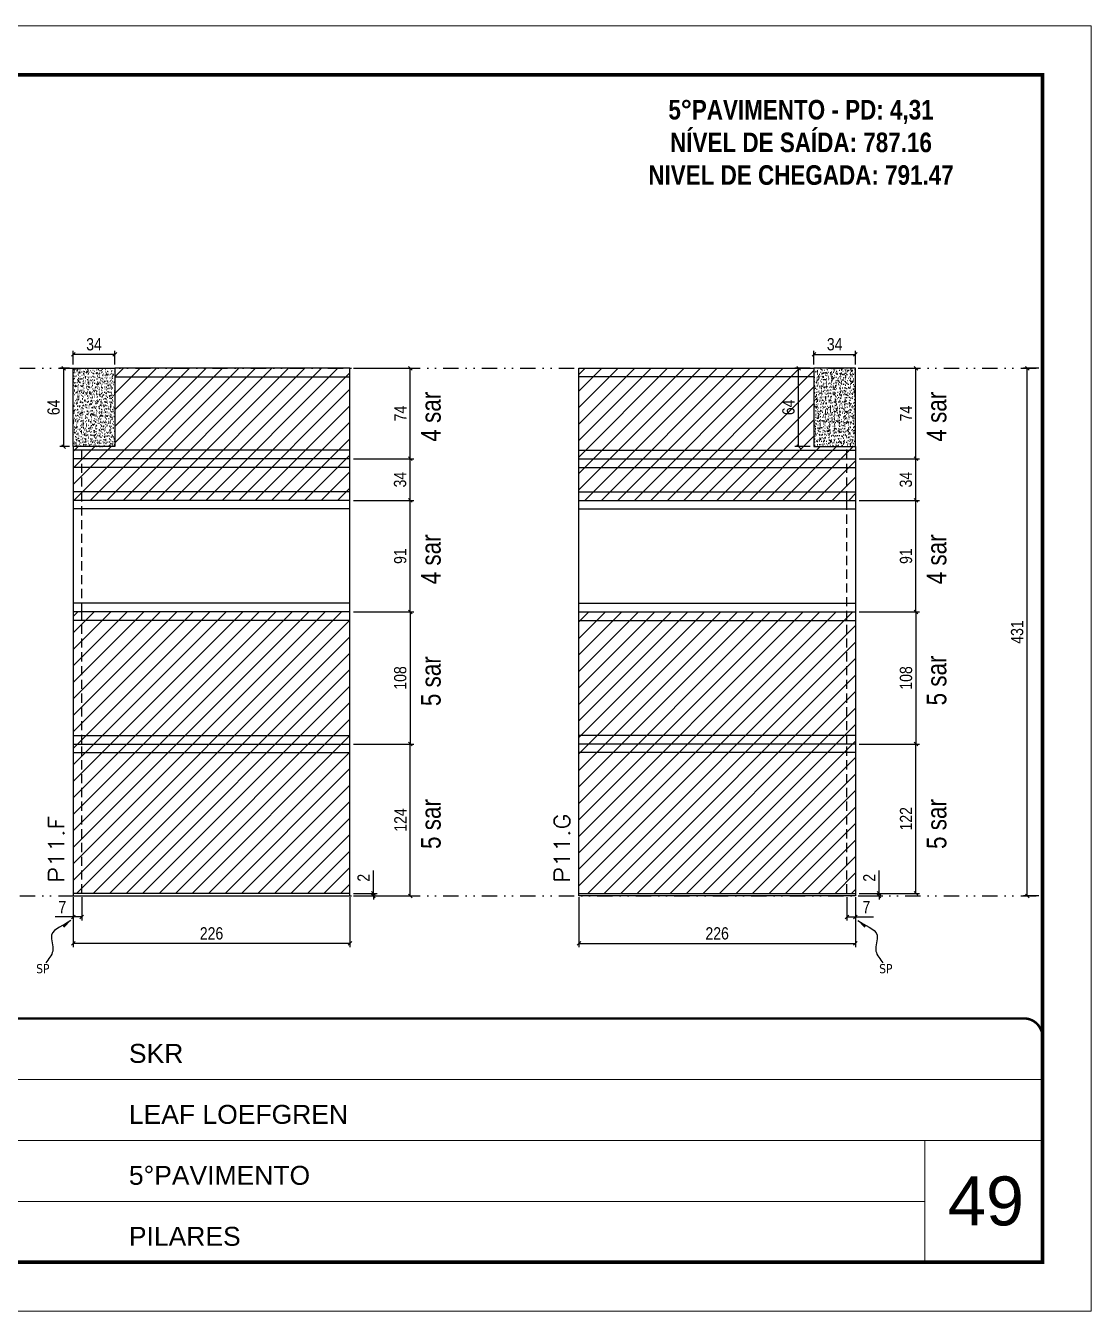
# Model space of a CAD drawing. Extents: x 14400 to 27878, y -21631 to 6985.
# Drawn here: x 15028 to 15898, y -7848 to -6798 of the extents above; entities that cross this region are included whole.
import ezdxf

# ---------------------------------------------------------------- set-up
doc = ezdxf.new("R2010")
doc.units = 0
for name, pattern in [('CONTINUO', [0]), ('DASHED', [0.75, 0.5, -0.25]), ('DIVIDE2', [0.625, 0.25, -0.125, 0, -0.125, 0, -0.125]), ('HIDDEN', [0.375, 0.25, -0.125])]:
    doc.linetypes.add(name, pattern=pattern)
for name, color, linetype, lineweight in [('CARIMBO', 255, 'Continuous', 9), ('Folhas', 255, 'Continuous', 9), ('Hachura', 251, 'Continuous', 9), ('SARRAFO DE PRESSAO', 251, 'DASHED', 9), ('Texto Seção', 7, 'Continuous', 15)]:
    doc.layers.add(name, color=color, linetype=linetype, lineweight=lineweight)
for name, color, linetype in [('COTA', 241, 'Continuous'), ('NOMENCLATURA', 7, 'Continuous'), ('Nível', 160, 'Continuous'), ('Painéis', 200, 'Continuous'), ('SARR_2.2x7', 40, 'Continuous'), ('Sarrafo de Pressão', 42, 'HIDDEN'), ('texto', 7, 'Continuous')]:
    doc.layers.add(name, color=color, linetype=linetype)
doc.styles.add('ARIAL', font='arial.ttf')
doc.styles.add('ARIAL_NARROW', font='ARIALN.TTF', dxfattribs={"height": 0.2})
doc.styles.add('COTA TECNICA', font='techl___.ttf', dxfattribs={"height": 10})
doc.styles.add('COTA TECNICA-50', font='techl___.ttf', dxfattribs={"height": 10})
doc.styles.add('REGUA-120', font='ROMANS.shx', dxfattribs={"height": 15})
doc.styles.add('ROMANC', font='techb___.ttf', dxfattribs={"height": 2.5})
doc.styles.get("Standard").update_dxf_attribs({"font": 'arial.ttf'})
doc.dimstyles.new('COTA PAINEL-50', dxfattribs={"dimtxt": 10, "dimasz": 3, "dimexe": 3, "dimexo": 3, "dimgap": 3, "dimtad": 1, "dimdec": 1, "dimzin": 12, "dimdsep": 46, "dimtxsty": 'COTA TECNICA-50', "dimblk1": 'OBLIQUE', "dimblk2": 'OBLIQUE', "dimsah": 1, "dimcen": 0.9, "dimclrd": 4, "dimclre": 4, "dimclrt": 240, "dimadec": 1, "dimazin": 3, "dimtfac": 1, "dimtdec": 1, "dimtmove": 0, "dimatfit": 3, "dimfxl": 1, "dimtolj": 1, "dimtzin": 12, "dimarcsym": 0})
doc.dimstyles.new('PAINEL', dxfattribs={"dimtxt": 10, "dimasz": 3, "dimexe": 3, "dimexo": 3, "dimgap": 3, "dimtad": 1, "dimdec": 1, "dimzin": 12, "dimdsep": 46, "dimtxsty": 'COTA TECNICA', "dimblk1": 'OBLIQUE', "dimblk2": 'OBLIQUE', "dimsah": 1, "dimcen": 0.9, "dimclrd": 4, "dimclre": 4, "dimclrt": 240, "dimadec": 1, "dimazin": 3, "dimtfac": 1, "dimtdec": 1, "dimtmove": 0, "dimatfit": 3, "dimfxl": 1, "dimtolj": 1, "dimtzin": 12, "dimarcsym": 0})
doc.dimstyles.get("Standard").update_dxf_attribs({"dimtxt": 0.18, "dimasz": 0.18, "dimexe": 0.18, "dimexo": 0.0625, "dimgap": 0.09, "dimtad": 0, "dimtih": 1, "dimtoh": 1, "dimdec": 4, "dimzin": 0, "dimdsep": 46, "dimtxsty": 'Standard', "dimcen": 0.09, "dimadec": 0, "dimazin": 0, "dimtfac": 1, "dimtdec": 4, "dimtofl": 0, "dimtmove": 0, "dimatfit": 3, "dimfxl": 1, "dimtolj": 1, "dimtzin": 0, "dimarcsym": 0})

# ---------------------------------------------------------------- blocks, each defined once
blk = doc.blocks.new('9999999999')
at = {"color": 30, "linetype": 'CONTINUO'}
for p, q in [((98564.6, 34379.6), (99584, 34379.6)), ((98564.6, 34329.8), (99488, 34329.8)), ((99584, 34329.8), (99488, 34329.8)), ((99488, 34329.8), (99488, 34230.2)), ((98564.6, 34280), (99488, 34280))]:
    blk.add_line(p, q, dxfattribs=at)
at = {"color": 30, "linetype": 'CONTINUO', "const_width": 2}
blk.add_lwpolyline([(99584, 34230.2), (99584, 34414.4, 0.414214), (99569, 34429.4), (98229, 34429.4, 0.414214), (98214, 34414.4), (98214, 34245.2, 0.414214), (98229, 34230.2), (99584, 34230.2)], format="xyb", dxfattribs=at)
at = {"layer": 'Folhas'}
blk.add_lwpolyline([(98139, 34190.2), (99624, 34190.2), (99624, 35240.2), (98139, 35240.2)], close=True, dxfattribs=at)
at = {"layer": 'Folhas', "color": 30, "const_width": 3}
blk.add_lwpolyline([(98214, 34230.2), (99584, 34230.2), (99584, 35200.2), (98214, 35200.2)], close=True, dxfattribs=at)
at = {"color": 7, "linetype": 'Continuous', "ltscale": 5, "style": 'ARIAL'}
for s, height, p in [('SKR', 15.48, (98837.7, 34393.1)), ('LEAF LOEFGREN', 15.483, (98837.7, 34343.3)), ('5°PAVIMENTO', 15.483, (98837.7, 34293.5)), ('PILARES', 15.48, (98837.7, 34243.7))]:
    blk.add_text(s, height=height, dxfattribs=at).set_placement(p)
blk = doc.blocks.new('_Oblique')
at = {"color": 0, "linetype": 'ByBlock', "lineweight": -2}
blk.add_line((-0.5, -0.5), (0.5, 0.5), dxfattribs=at)
blk = doc.blocks.new('*D1325')
at = {"layer": 'COTA', "color": 4, "lineweight": -2, "transparency": 16777216}
for p, q in [((15066.7, -7509.9), (15066.7, -7550.7)), ((15292.7, -7509.9), (15292.7, -7550.7)), ((15292.7, -7547.7), (15066.7, -7547.7))]:
    blk.add_line(p, q, dxfattribs=at)
at = {"layer": 'Defpoints', "color": 0, "transparency": 16777216}
for p in [(15066.7, -7506.9), (15292.7, -7506.9), (15066.7, -7547.7)]:
    blk.add_point(p, dxfattribs=at)
at = {"layer": 'COTA', "color": 4, "lineweight": -2, "transparency": 16777216, "xscale": 3, "yscale": 3, "zscale": 3, "rotation": 180}
blk.add_blockref('_Oblique', (15066.7, -7547.7), dxfattribs=at)
at = {"layer": 'COTA', "color": 4, "lineweight": -2, "transparency": 16777216, "xscale": 3, "yscale": 3, "zscale": 3}
blk.add_blockref('_Oblique', (15292.7, -7547.7), dxfattribs=at)
at = {"layer": 'COTA', "color": 240, "transparency": 16777216, "insert": (15179.7, -7539.6), "char_height": 10, "attachment_point": 5, "style": 'COTA TECNICA'}
blk.add_mtext('\\A1;226', dxfattribs=at)
blk = doc.blocks.new('*D1326')
at = {"layer": 'COTA', "color": 4, "lineweight": -2, "transparency": 16777216}
for p, q in [((15066.7, -7511.9), (15066.7, -7529.1)), ((15073.7, -7509.9), (15073.7, -7529.1)), ((15066.7, -7526.1), (15051.9, -7526.1)), ((15073.7, -7526.1), (15066.7, -7526.1))]:
    blk.add_line(p, q, dxfattribs=at)
at = {"layer": 'Defpoints', "color": 0, "transparency": 16777216}
for p in [(15073.7, -7506.9), (15066.7, -7508.9), (15066.7, -7526.1)]:
    blk.add_point(p, dxfattribs=at)
at = {"layer": 'COTA', "color": 4, "lineweight": -2, "transparency": 16777216, "xscale": 3, "yscale": 3, "zscale": 3, "rotation": 180}
blk.add_blockref('_Oblique', (15066.7, -7526.1), dxfattribs=at)
at = {"layer": 'COTA', "color": 4, "lineweight": -2, "transparency": 16777216, "xscale": 3, "yscale": 3, "zscale": 3}
blk.add_blockref('_Oblique', (15073.7, -7526.1), dxfattribs=at)
at = {"layer": 'COTA', "color": 240, "transparency": 16777216, "insert": (15057.8, -7518.1), "char_height": 10, "attachment_point": 5, "style": 'COTA TECNICA-50'}
blk.add_mtext('\\A1;7', dxfattribs=at)
blk = doc.blocks.new('*D1327')
at = {"layer": 'COTA', "color": 4, "lineweight": -2, "transparency": 16777216}
for p, q in [((15311.9, -7506.9), (15311.9, -7488.1)), ((15295.7, -7506.9), (15314.9, -7506.9)), ((15311.9, -7508.9), (15311.9, -7506.9)), ((15295.7, -7508.9), (15314.9, -7508.9)), ((15311.9, -7508.9), (15311.9, -7511.9))]:
    blk.add_line(p, q, dxfattribs=at)
at = {"layer": 'Defpoints', "color": 0, "transparency": 16777216}
for p in [(15292.7, -7506.9), (15292.7, -7508.9), (15311.9, -7508.9)]:
    blk.add_point(p, dxfattribs=at)
at = {"layer": 'COTA', "color": 4, "lineweight": -2, "transparency": 16777216, "xscale": 3, "yscale": 3, "zscale": 3}
for p, rotation in [((15311.9, -7506.9), 270), ((15311.9, -7508.9), 90)]:
    blk.add_blockref('_Oblique', p, dxfattribs=dict(at, rotation=rotation))
at = {"layer": 'COTA', "color": 240, "transparency": 16777216, "insert": (15303.9, -7494.1), "char_height": 10, "attachment_point": 5, "rotation": 90, "style": 'COTA TECNICA-50'}
blk.add_mtext('\\A1;2', dxfattribs=at)
blk = doc.blocks.new('*D1309')
at = {"layer": 'COTA', "color": 4, "linetype": 'ByBlock', "lineweight": -2, "transparency": 16777216}
for p, q in [((15295.7, -7384.9), (15345, -7384.9)), ((15342, -7508.9), (15342, -7384.9)), ((15295.7, -7508.9), (15345, -7508.9))]:
    blk.add_line(p, q, dxfattribs=at)
at = {"layer": 'Defpoints', "color": 0, "linetype": 'ByBlock', "transparency": 16777216}
for p in [(15292.7, -7384.9), (15342, -7384.9), (15292.7, -7508.9)]:
    blk.add_point(p, dxfattribs=at)
at = {"layer": 'COTA', "color": 4, "linetype": 'ByBlock', "lineweight": -2, "transparency": 16777216, "xscale": 3, "yscale": 3, "zscale": 3}
for p, rotation in [((15342, -7384.9), 90), ((15342, -7508.9), 270)]:
    blk.add_blockref('_Oblique', p, dxfattribs=dict(at, rotation=rotation))
at = {"layer": 'COTA', "color": 240, "linetype": 'ByBlock', "transparency": 16777216, "insert": (15334, -7446.9), "char_height": 10, "attachment_point": 5, "rotation": 90, "style": 'COTA TECNICA'}
blk.add_mtext('\\A1;124', dxfattribs=at)
blk = doc.blocks.new('*D1317')
at = {"layer": 'COTA', "color": 4, "lineweight": -2, "transparency": 16777216}
for p, q in [((15063.7, -7077.9), (15055.8, -7077.9)), ((15058.8, -7077.9), (15058.8, -7141.9)), ((15063.7, -7141.9), (15055.8, -7141.9))]:
    blk.add_line(p, q, dxfattribs=at)
at = {"layer": 'Defpoints', "color": 0, "transparency": 16777216}
for p in [(15066.7, -7077.9), (15058.8, -7141.9), (15066.7, -7141.9)]:
    blk.add_point(p, dxfattribs=at)
at = {"layer": 'COTA', "color": 4, "lineweight": -2, "transparency": 16777216, "xscale": 3, "yscale": 3, "zscale": 3}
for p, rotation in [((15058.8, -7077.9), 90), ((15058.8, -7141.9), 270)]:
    blk.add_blockref('_Oblique', p, dxfattribs=dict(at, rotation=rotation))
at = {"layer": 'COTA', "color": 240, "transparency": 16777216, "insert": (15050.7, -7109.9), "char_height": 10, "attachment_point": 5, "rotation": 90, "style": 'COTA TECNICA'}
blk.add_mtext('\\A1;64', dxfattribs=at)
blk = doc.blocks.new('*D1318')
at = {"layer": 'COTA', "color": 4, "lineweight": -2, "transparency": 16777216}
for p, q in [((15066.7, -7074.9), (15066.7, -7063.6)), ((15100.7, -7074.9), (15100.7, -7063.6)), ((15100.7, -7066.6), (15066.7, -7066.6))]:
    blk.add_line(p, q, dxfattribs=at)
at = {"layer": 'Defpoints', "color": 0, "transparency": 16777216}
for p in [(15066.7, -7066.6), (15066.7, -7077.9), (15100.7, -7077.9)]:
    blk.add_point(p, dxfattribs=at)
at = {"layer": 'COTA', "color": 4, "lineweight": -2, "transparency": 16777216, "xscale": 3, "yscale": 3, "zscale": 3, "rotation": 180}
blk.add_blockref('_Oblique', (15066.7, -7066.6), dxfattribs=at)
at = {"layer": 'COTA', "color": 4, "lineweight": -2, "transparency": 16777216, "xscale": 3, "yscale": 3, "zscale": 3}
blk.add_blockref('_Oblique', (15100.7, -7066.6), dxfattribs=at)
at = {"layer": 'COTA', "color": 240, "transparency": 16777216, "insert": (15083.7, -7058.4), "char_height": 10, "attachment_point": 5, "style": 'COTA TECNICA'}
blk.add_mtext('\\A1;34', dxfattribs=at)
blk = doc.blocks.new('*D1319')
at = {"layer": 'COTA', "color": 4, "lineweight": -2, "transparency": 16777216}
for p, q in [((15479.8, -7509.9), (15479.8, -7550.7)), ((15705.8, -7509.9), (15705.8, -7550.7)), ((15479.8, -7547.7), (15705.8, -7547.7))]:
    blk.add_line(p, q, dxfattribs=at)
at = {"layer": 'Defpoints', "color": 0, "transparency": 16777216}
for p in [(15479.8, -7506.9), (15705.8, -7506.9), (15705.8, -7547.7)]:
    blk.add_point(p, dxfattribs=at)
at = {"layer": 'COTA', "color": 4, "lineweight": -2, "transparency": 16777216, "xscale": 3, "yscale": 3, "zscale": 3, "rotation": 180}
blk.add_blockref('_Oblique', (15479.8, -7547.7), dxfattribs=at)
at = {"layer": 'COTA', "color": 4, "lineweight": -2, "transparency": 16777216, "xscale": 3, "yscale": 3, "zscale": 3}
blk.add_blockref('_Oblique', (15705.8, -7547.7), dxfattribs=at)
at = {"layer": 'COTA', "color": 240, "transparency": 16777216, "insert": (15592.8, -7539.6), "char_height": 10, "attachment_point": 5, "style": 'COTA TECNICA'}
blk.add_mtext('\\A1;226', dxfattribs=at)
blk = doc.blocks.new('*D1320')
at = {"layer": 'COTA', "color": 4, "lineweight": -2, "transparency": 16777216}
for p, q in [((15698.8, -7509.9), (15698.8, -7529.1)), ((15705.8, -7511.9), (15705.8, -7529.1)), ((15698.8, -7526.1), (15705.8, -7526.1)), ((15705.8, -7526.1), (15720.5, -7526.1))]:
    blk.add_line(p, q, dxfattribs=at)
at = {"layer": 'Defpoints', "color": 0, "transparency": 16777216}
for p in [(15698.8, -7506.9), (15705.8, -7508.9), (15705.8, -7526.1)]:
    blk.add_point(p, dxfattribs=at)
at = {"layer": 'COTA', "color": 4, "lineweight": -2, "transparency": 16777216, "xscale": 3, "yscale": 3, "zscale": 3, "rotation": 180}
blk.add_blockref('_Oblique', (15698.8, -7526.1), dxfattribs=at)
at = {"layer": 'COTA', "color": 4, "lineweight": -2, "transparency": 16777216, "xscale": 3, "yscale": 3, "zscale": 3}
blk.add_blockref('_Oblique', (15705.8, -7526.1), dxfattribs=at)
at = {"layer": 'COTA', "color": 240, "transparency": 16777216, "insert": (15714.7, -7518.1), "char_height": 10, "attachment_point": 5, "style": 'COTA TECNICA-50'}
blk.add_mtext('\\A1;7', dxfattribs=at)
blk = doc.blocks.new('*D1321')
at = {"layer": 'COTA', "color": 4, "lineweight": -2, "transparency": 16777216}
for p, q in [((15725.1, -7506.9), (15725.1, -7488.1)), ((15708.8, -7506.9), (15728.1, -7506.9)), ((15725.1, -7508.9), (15725.1, -7506.9)), ((15708.8, -7508.9), (15728.1, -7508.9)), ((15725.1, -7508.9), (15725.1, -7511.9))]:
    blk.add_line(p, q, dxfattribs=at)
at = {"layer": 'Defpoints', "color": 0, "transparency": 16777216}
for p in [(15705.8, -7506.9), (15705.8, -7508.9), (15725.1, -7508.9)]:
    blk.add_point(p, dxfattribs=at)
at = {"layer": 'COTA', "color": 4, "lineweight": -2, "transparency": 16777216, "xscale": 3, "yscale": 3, "zscale": 3}
for p, rotation in [((15725.1, -7506.9), 270), ((15725.1, -7508.9), 90)]:
    blk.add_blockref('_Oblique', p, dxfattribs=dict(at, rotation=rotation))
at = {"layer": 'COTA', "color": 240, "transparency": 16777216, "insert": (15717.1, -7494.1), "char_height": 10, "attachment_point": 5, "rotation": 90, "style": 'COTA TECNICA-50'}
blk.add_mtext('\\A1;2', dxfattribs=at)
blk = doc.blocks.new('*D1322')
at = {"layer": 'COTA', "color": 4, "lineweight": -2, "transparency": 16777216}
for p, q in [((15671.8, -7074.9), (15671.8, -7063.6)), ((15705.8, -7074.9), (15705.8, -7063.6)), ((15671.8, -7066.6), (15705.8, -7066.6))]:
    blk.add_line(p, q, dxfattribs=at)
at = {"layer": 'Defpoints', "color": 0, "transparency": 16777216}
for p in [(15705.8, -7066.6), (15671.8, -7077.9), (15705.8, -7077.9)]:
    blk.add_point(p, dxfattribs=at)
at = {"layer": 'COTA', "color": 4, "lineweight": -2, "transparency": 16777216, "xscale": 3, "yscale": 3, "zscale": 3, "rotation": 180}
blk.add_blockref('_Oblique', (15671.8, -7066.6), dxfattribs=at)
at = {"layer": 'COTA', "color": 4, "lineweight": -2, "transparency": 16777216, "xscale": 3, "yscale": 3, "zscale": 3}
blk.add_blockref('_Oblique', (15705.8, -7066.6), dxfattribs=at)
at = {"layer": 'COTA', "color": 240, "transparency": 16777216, "insert": (15688.8, -7058.4), "char_height": 10, "attachment_point": 5, "style": 'COTA TECNICA'}
blk.add_mtext('\\A1;34', dxfattribs=at)
blk = doc.blocks.new('*D1323')
at = {"layer": 'COTA', "color": 4, "lineweight": -2, "transparency": 16777216}
for p, q in [((15708.8, -7384.9), (15758.2, -7384.9)), ((15755.2, -7506.9), (15755.2, -7384.9)), ((15708.8, -7506.9), (15758.2, -7506.9))]:
    blk.add_line(p, q, dxfattribs=at)
at = {"layer": 'Defpoints', "color": 0, "transparency": 16777216}
for p in [(15705.8, -7384.9), (15755.2, -7384.9), (15705.8, -7506.9)]:
    blk.add_point(p, dxfattribs=at)
at = {"layer": 'COTA', "color": 4, "lineweight": -2, "transparency": 16777216, "xscale": 3, "yscale": 3, "zscale": 3}
for p, rotation in [((15755.2, -7384.9), 90), ((15755.2, -7506.9), 270)]:
    blk.add_blockref('_Oblique', p, dxfattribs=dict(at, rotation=rotation))
at = {"layer": 'COTA', "color": 240, "transparency": 16777216, "insert": (15747.1, -7445.9), "char_height": 10, "attachment_point": 5, "rotation": 90, "style": 'COTA TECNICA'}
blk.add_mtext('\\A1;122', dxfattribs=at)
blk = doc.blocks.new('*D1324')
at = {"layer": 'COTA', "color": 4, "lineweight": -2, "transparency": 16777216}
for p, q in [((15668.8, -7077.9), (15656.3, -7077.9)), ((15659.3, -7141.9), (15659.3, -7077.9)), ((15668.8, -7141.9), (15656.3, -7141.9))]:
    blk.add_line(p, q, dxfattribs=at)
at = {"layer": 'Defpoints', "color": 0, "transparency": 16777216}
for p in [(15659.3, -7077.9), (15671.8, -7077.9), (15671.8, -7141.9)]:
    blk.add_point(p, dxfattribs=at)
at = {"layer": 'COTA', "color": 4, "lineweight": -2, "transparency": 16777216, "xscale": 3, "yscale": 3, "zscale": 3}
for p, rotation in [((15659.3, -7077.9), 90), ((15659.3, -7141.9), 270)]:
    blk.add_blockref('_Oblique', p, dxfattribs=dict(at, rotation=rotation))
at = {"layer": 'COTA', "color": 240, "transparency": 16777216, "insert": (15651.1, -7109.9), "char_height": 10, "attachment_point": 5, "rotation": 90, "style": 'COTA TECNICA'}
blk.add_mtext('\\A1;64', dxfattribs=at)
blk = doc.blocks.new('*D1329')
at = {"layer": 'COTA', "color": 4, "lineweight": -2, "transparency": 16777216}
for p, q in [((15708.8, -7185.9), (15758.2, -7185.9)), ((15755.2, -7276.9), (15755.2, -7185.9)), ((15708.8, -7276.9), (15758.2, -7276.9))]:
    blk.add_line(p, q, dxfattribs=at)
at = {"layer": 'Defpoints', "color": 0, "transparency": 16777216}
for p in [(15705.8, -7185.9), (15755.2, -7185.9), (15705.8, -7276.9)]:
    blk.add_point(p, dxfattribs=at)
at = {"layer": 'COTA', "color": 4, "lineweight": -2, "transparency": 16777216, "xscale": 3, "yscale": 3, "zscale": 3}
for p, rotation in [((15755.2, -7185.9), 90), ((15755.2, -7276.9), 270)]:
    blk.add_blockref('_Oblique', p, dxfattribs=dict(at, rotation=rotation))
at = {"layer": 'COTA', "color": 240, "transparency": 16777216, "insert": (15747.1, -7231.4), "char_height": 10, "attachment_point": 5, "rotation": 90, "style": 'COTA TECNICA'}
blk.add_mtext('\\A1;91', dxfattribs=at)
blk = doc.blocks.new('*D1330')
at = {"layer": 'COTA', "color": 4, "lineweight": -2, "transparency": 16777216}
for p, q in [((15295.7, -7077.9), (15345, -7077.9)), ((15342, -7151.9), (15342, -7077.9)), ((15295.7, -7151.9), (15345, -7151.9))]:
    blk.add_line(p, q, dxfattribs=at)
at = {"layer": 'Defpoints', "color": 0, "transparency": 16777216}
for p in [(15292.7, -7077.9), (15342, -7077.9), (15292.7, -7151.9)]:
    blk.add_point(p, dxfattribs=at)
at = {"layer": 'COTA', "color": 4, "lineweight": -2, "transparency": 16777216, "xscale": 3, "yscale": 3, "zscale": 3}
for p, rotation in [((15342, -7077.9), 90), ((15342, -7151.9), 270)]:
    blk.add_blockref('_Oblique', p, dxfattribs=dict(at, rotation=rotation))
at = {"layer": 'COTA', "color": 240, "transparency": 16777216, "insert": (15334, -7114.9), "char_height": 10, "attachment_point": 5, "rotation": 90, "style": 'COTA TECNICA'}
blk.add_mtext('\\A1;74', dxfattribs=at)
blk = doc.blocks.new('*D1333')
at = {"layer": 'COTA', "color": 4, "lineweight": -2, "transparency": 16777216}
for p, q in [((15295.7, -7276.9), (15345, -7276.9)), ((15342, -7276.9), (15342, -7384.9)), ((15295.7, -7384.9), (15345, -7384.9))]:
    blk.add_line(p, q, dxfattribs=at)
at = {"layer": 'Defpoints', "color": 0, "transparency": 16777216}
for p in [(15292.7, -7276.9), (15292.7, -7384.9), (15342, -7384.9)]:
    blk.add_point(p, dxfattribs=at)
at = {"layer": 'COTA', "color": 4, "lineweight": -2, "transparency": 16777216, "xscale": 3, "yscale": 3, "zscale": 3}
for p, rotation in [((15342, -7276.9), 90), ((15342, -7384.9), 270)]:
    blk.add_blockref('_Oblique', p, dxfattribs=dict(at, rotation=rotation))
at = {"layer": 'COTA', "color": 240, "transparency": 16777216, "insert": (15333.9, -7330.9), "char_height": 10, "attachment_point": 5, "rotation": 90, "style": 'COTA TECNICA'}
blk.add_mtext('\\A1;108', dxfattribs=at)
blk = doc.blocks.new('*D1334')
at = {"layer": 'COTA', "color": 4, "lineweight": -2, "transparency": 16777216}
for p, q in [((15708.8, -7276.9), (15758.2, -7276.9)), ((15755.2, -7276.9), (15755.2, -7384.9)), ((15708.8, -7384.9), (15758.2, -7384.9))]:
    blk.add_line(p, q, dxfattribs=at)
at = {"layer": 'Defpoints', "color": 0, "transparency": 16777216}
for p in [(15705.8, -7276.9), (15705.8, -7384.9), (15755.2, -7384.9)]:
    blk.add_point(p, dxfattribs=at)
at = {"layer": 'COTA', "color": 4, "lineweight": -2, "transparency": 16777216, "xscale": 3, "yscale": 3, "zscale": 3}
for p, rotation in [((15755.2, -7276.9), 90), ((15755.2, -7384.9), 270)]:
    blk.add_blockref('_Oblique', p, dxfattribs=dict(at, rotation=rotation))
at = {"layer": 'COTA', "color": 240, "transparency": 16777216, "insert": (15747.1, -7330.9), "char_height": 10, "attachment_point": 5, "rotation": 90, "style": 'COTA TECNICA'}
blk.add_mtext('\\A1;108', dxfattribs=at)
blk = doc.blocks.new('*D1839')
at = {"layer": 'COTA', "color": 4, "lineweight": -2, "transparency": 16777216}
for p, q in [((15295.7, -7185.9), (15345, -7185.9)), ((15342, -7276.9), (15342, -7185.9)), ((15295.7, -7276.9), (15345, -7276.9))]:
    blk.add_line(p, q, dxfattribs=at)
at = {"layer": 'Defpoints', "color": 0, "transparency": 16777216}
for p in [(15292.7, -7185.9), (15342, -7185.9), (15292.7, -7276.9)]:
    blk.add_point(p, dxfattribs=at)
at = {"layer": 'COTA', "color": 4, "lineweight": -2, "transparency": 16777216, "xscale": 3, "yscale": 3, "zscale": 3}
for p, rotation in [((15342, -7185.9), 90), ((15342, -7276.9), 270)]:
    blk.add_blockref('_Oblique', p, dxfattribs=dict(at, rotation=rotation))
at = {"layer": 'COTA', "color": 240, "transparency": 16777216, "insert": (15333.9, -7231.4), "char_height": 10, "attachment_point": 5, "rotation": 90, "style": 'COTA TECNICA'}
blk.add_mtext('\\A1;91', dxfattribs=at)
blk = doc.blocks.new('*D1840')
at = {"layer": 'COTA', "color": 4, "lineweight": -2, "transparency": 16777216}
for p, q in [((15708.8, -7077.9), (15758.2, -7077.9)), ((15755.2, -7151.9), (15755.2, -7077.9)), ((15708.8, -7151.9), (15758.2, -7151.9))]:
    blk.add_line(p, q, dxfattribs=at)
at = {"layer": 'Defpoints', "color": 0, "transparency": 16777216}
for p in [(15705.8, -7077.9), (15755.2, -7077.9), (15705.8, -7151.9)]:
    blk.add_point(p, dxfattribs=at)
at = {"layer": 'COTA', "color": 4, "lineweight": -2, "transparency": 16777216, "xscale": 3, "yscale": 3, "zscale": 3}
for p, rotation in [((15755.2, -7077.9), 90), ((15755.2, -7151.9), 270)]:
    blk.add_blockref('_Oblique', p, dxfattribs=dict(at, rotation=rotation))
at = {"layer": 'COTA', "color": 240, "transparency": 16777216, "insert": (15747.1, -7114.9), "char_height": 10, "attachment_point": 5, "rotation": 90, "style": 'COTA TECNICA'}
blk.add_mtext('\\A1;74', dxfattribs=at)
blk = doc.blocks.new('*D4142')
at = {"layer": 'COTA', "color": 4, "lineweight": -2, "transparency": 16777216}
for p, q in [((15855.5, -7077.9), (15843.1, -7077.9)), ((15846.1, -7508.9), (15846.1, -7077.9)), ((15855.5, -7508.9), (15843.1, -7508.9))]:
    blk.add_line(p, q, dxfattribs=at)
at = {"layer": 'Defpoints', "color": 0, "transparency": 16777216}
for p in [(15846.1, -7077.9), (15858.5, -7077.9), (15858.5, -7508.9)]:
    blk.add_point(p, dxfattribs=at)
at = {"layer": 'COTA', "color": 4, "lineweight": -2, "transparency": 16777216, "xscale": 3, "yscale": 3, "zscale": 3}
for p, rotation in [((15846.1, -7077.9), 90), ((15846.1, -7508.9), 270)]:
    blk.add_blockref('_Oblique', p, dxfattribs=dict(at, rotation=rotation))
at = {"layer": 'COTA', "color": 240, "transparency": 16777216, "insert": (15837.9, -7293.4), "char_height": 10, "attachment_point": 5, "rotation": 90, "style": 'COTA TECNICA'}
blk.add_mtext('\\A1;431', dxfattribs=at)
blk = doc.blocks.new('*D4162')
at = {"layer": 'COTA', "color": 4, "lineweight": -2, "transparency": 16777216}
for p, q in [((15295.7, -7151.9), (15345, -7151.9)), ((15342, -7185.9), (15342, -7151.9)), ((15295.7, -7185.9), (15345, -7185.9))]:
    blk.add_line(p, q, dxfattribs=at)
at = {"layer": 'Defpoints', "color": 0, "transparency": 16777216}
for p in [(15292.7, -7151.9), (15342, -7151.9), (15292.7, -7185.9)]:
    blk.add_point(p, dxfattribs=at)
at = {"layer": 'COTA', "color": 4, "lineweight": -2, "transparency": 16777216, "xscale": 3, "yscale": 3, "zscale": 3}
for p, rotation in [((15342, -7151.9), 90), ((15342, -7185.9), 270)]:
    blk.add_blockref('_Oblique', p, dxfattribs=dict(at, rotation=rotation))
at = {"layer": 'COTA', "color": 240, "transparency": 16777216, "insert": (15333.8, -7168.9), "char_height": 10, "attachment_point": 5, "rotation": 90, "style": 'COTA TECNICA'}
blk.add_mtext('\\A1;34', dxfattribs=at)
blk = doc.blocks.new('*D4163')
at = {"layer": 'COTA', "color": 4, "lineweight": -2, "transparency": 16777216}
for p, q in [((15708.8, -7151.9), (15758.2, -7151.9)), ((15755.2, -7185.9), (15755.2, -7151.9)), ((15708.8, -7185.9), (15758.2, -7185.9))]:
    blk.add_line(p, q, dxfattribs=at)
at = {"layer": 'Defpoints', "color": 0, "transparency": 16777216}
for p in [(15705.8, -7151.9), (15755.2, -7151.9), (15705.8, -7185.9)]:
    blk.add_point(p, dxfattribs=at)
at = {"layer": 'COTA', "color": 4, "lineweight": -2, "transparency": 16777216, "xscale": 3, "yscale": 3, "zscale": 3}
for p, rotation in [((15755.2, -7151.9), 90), ((15755.2, -7185.9), 270)]:
    blk.add_blockref('_Oblique', p, dxfattribs=dict(at, rotation=rotation))
at = {"layer": 'COTA', "color": 240, "transparency": 16777216, "insert": (15747, -7168.9), "char_height": 10, "attachment_point": 5, "rotation": 90, "style": 'COTA TECNICA'}
blk.add_mtext('\\A1;34', dxfattribs=at)

msp = doc.modelspace()

# ---------------------------------------------------------------- hatches: boundary and pattern name
at = {"layer": 'COTA'}
h = msp.add_hatch(dxfattribs=at)
h.set_pattern_fill('AR-CONC', color=256, scale=0.03)
h.set_pattern_definition([(50, (-4360.7104, -6796.4506), (5.4655401, -0.4781726), [0.5715, -6.2865]), (355, (-4360.7104, -6796.4506), (-1.0573026, 5.7317054), [0.4572, -5.0292175]), (100.451445, (-4360.255, -6796.4905), (4.4082374, 5.2535326), [0.4857003, -5.3427073]), (46.1842, (-4360.7104, -6794.9266), (8.1323712, -1.2612698), [0.85725, -9.42975]), (96.635558, (-4360.033, -6795.032), (7.122124, 7.4227837), [0.7285507, -8.0140682]), (351.18415, (-4360.71, -6794.927), (7.122124, 7.4227837), [0.685799, -7.543792]), (21, (-4359.9484, -6795.3076), (4.5484317, -3.0679559), [0.5715, -6.2865]), (326, (-4359.9484, -6795.3076), (1.8540609, 5.525639), [0.4572, -5.0292]), (71.451445, (-4359.5693, -6795.5633), (6.4024926, 2.457683), [0.4857003, -5.3426981]), (37.5, (-4360.7104, -6796.4506), (0.0926581, 2.53665117), [0, -4.96824, 0, -5.1054, 0, -5.04825]), (7.5, (-4360.7104, -6796.4506), (2.00458988, 3.00541724), [0, -2.91084, 0, -4.85394, 0, -1.92405]), (327.5, (-4362.4096, -6796.4506), (4.06771786, -0.17186232), [0, -1.905, 0, -5.9436, 0, -7.8867]), (317.5, (-4363.1716, -6796.4506), (4.44387544, 0.7627947), [0, -2.4765, 0, -3.94716, 0, -5.6007])])
h.paths.add_polyline_path([(15100.66, -7077.89), (15066.66, -7077.89), (15066.66, -7141.89), (15100.66, -7141.89)])
h = msp.add_hatch(dxfattribs=at)
h.set_pattern_fill('AR-CONC', color=256, scale=0.03)
h.set_pattern_definition([(50, (-3951.5596, -6796.4506), (5.4655401, -0.4781726), [0.5715, -6.2865]), (355, (-3951.5596, -6796.4506), (-1.0573026, 5.7317054), [0.4572, -5.0292175]), (100.451445, (-3951.104, -6796.4905), (4.4082374, 5.2535326), [0.4857003, -5.3427073]), (46.1842, (-3951.5596, -6794.9266), (8.1323712, -1.2612698), [0.85725, -9.42975]), (96.635558, (-3950.882, -6795.032), (7.122124, 7.4227837), [0.7285507, -8.0140682]), (351.18415, (-3951.5596, -6794.927), (7.122124, 7.4227837), [0.685799, -7.543792]), (21, (-3950.7976, -6795.3076), (4.5484317, -3.0679559), [0.5715, -6.2865]), (326, (-3950.7976, -6795.3076), (1.8540609, 5.525639), [0.4572, -5.0292]), (71.451445, (-3950.4185, -6795.5633), (6.4024926, 2.457683), [0.4857003, -5.3426981]), (37.5, (-3951.5596, -6796.4506), (0.0926581, 2.53665117), [0, -4.96824, 0, -5.1054, 0, -5.04825]), (7.5, (-3951.5596, -6796.4506), (2.00458988, 3.00541724), [0, -2.91084, 0, -4.85394, 0, -1.92405]), (327.5, (-3953.2588, -6796.4506), (4.06771786, -0.17186232), [0, -1.905, 0, -5.9436, 0, -7.8867]), (317.5, (-3954.021, -6796.4506), (4.44387544, 0.7627947), [0, -2.4765, 0, -3.94716, 0, -5.6007])])
h.paths.add_polyline_path([(15671.81, -7141.89), (15705.81, -7141.89), (15705.81, -7077.89), (15671.81, -7077.89)])
at = {"layer": 'Hachura', "linetype": 'ByBlock'}
h = msp.add_hatch(dxfattribs=at)
h.set_pattern_fill('ANSI31', color=256, scale=3)
h.paths.add_polyline_path([(14711.01, -7232.89), (14589.01, -7232.89), (14589.01, -7306.89), (14711.01, -7306.89)])
h.paths.add_polyline_path([(14849.01, -7232.89), (14711.01, -7232.89), (14711.01, -7306.89), (14849.01, -7306.89)])
h.paths.add_polyline_path([(14849.01, -7306.89), (14711.01, -7306.89), (14711.01, -7384.89), (14849.01, -7384.89)])
h.paths.add_polyline_path([(14711.01, -7306.89), (14589.01, -7306.89), (14589.01, -7384.89), (14711.01, -7384.89)])
h.paths.add_polyline_path([(14711.01, -7384.89), (14589.01, -7384.89), (14589.01, -7506.89), (14711.01, -7506.89)])
h.paths.add_polyline_path([(14849.01, -7384.89), (14711.01, -7384.89), (14711.01, -7506.89), (14849.01, -7506.89)])
h.paths.add_polyline_path([(15292.66, -7384.89), (15066.66, -7384.89), (15066.66, -7506.89), (15292.66, -7506.89)])
h.paths.add_polyline_path([(15292.66, -7276.89), (15066.66, -7276.89), (15066.66, -7384.89), (15292.66, -7384.89)])
h.paths.add_polyline_path([(15292.66, -7151.89), (15066.66, -7151.89), (15066.66, -7185.89), (15292.66, -7185.89)])
h.paths.add_polyline_path([(15292.66, -7077.89), (15100.66, -7077.89), (15100.66, -7141.89), (15066.66, -7141.89), (15066.66, -7151.89), (15292.66, -7151.89)])
h.paths.add_polyline_path([(15671.81, -7077.89), (15479.81, -7077.89), (15479.81, -7151.89), (15705.81, -7151.89), (15705.81, -7141.89), (15671.81, -7141.89)])
h.paths.add_polyline_path([(15705.81, -7151.89), (15479.81, -7151.89), (15479.81, -7185.89), (15705.81, -7185.89)])
h.paths.add_polyline_path([(15705.81, -7276.89), (15479.81, -7276.89), (15479.81, -7384.89), (15705.81, -7384.89)])
h.paths.add_polyline_path([(15705.81, -7384.89), (15479.81, -7384.89), (15479.81, -7506.89), (15705.81, -7506.89)])

# ---------------------------------------------------------------- linework, layer by layer
at = {"layer": 'COTA'}
for p, q in [((15066.66, -7141.89), (15066.66, -7077.89)), ((15066.66, -7077.89), (15100.66, -7077.89)), ((15705.81, -7077.89), (15671.81, -7077.89)), ((15705.81, -7141.89), (15705.81, -7077.89))]:
    msp.add_line(p, q, dxfattribs=at)
at = {"layer": 'Nível', "color": 4, "linetype": 'DIVIDE2', "ltscale": 50}
for p, q in [((14488.47, -7077.89), (15858.47, -7077.89)), ((14488.47, -7508.89), (15858.47, -7508.89))]:
    msp.add_line(p, q, dxfattribs=at)
at = {"layer": 'Painéis'}
for p, q in [((15292.66, -7077.89), (15100.66, -7077.89)), ((15100.66, -7077.89), (15100.66, -7141.89)), ((15292.66, -7506.89), (15292.66, -7077.89)), ((15479.81, -7506.89), (15479.81, -7077.89)), ((15479.81, -7077.89), (15671.81, -7077.89)), ((15671.81, -7077.89), (15671.81, -7141.89)), ((15066.66, -7141.89), (15066.66, -7506.89)), ((15100.66, -7141.89), (15066.66, -7141.89)), ((15671.81, -7141.89), (15705.81, -7141.89)), ((15705.81, -7141.89), (15705.81, -7506.89)), ((15292.66, -7151.89), (15066.66, -7151.89)), ((15479.81, -7151.89), (15705.81, -7151.89)), ((15292.66, -7185.89), (15066.66, -7185.89)), ((15479.81, -7185.89), (15705.81, -7185.89)), ((15292.66, -7276.89), (15066.66, -7276.89)), ((15479.81, -7276.89), (15705.81, -7276.89)), ((15066.66, -7384.89), (15292.66, -7384.89)), ((15705.81, -7384.89), (15479.81, -7384.89))]:
    msp.add_line(p, q, dxfattribs=at)
for points in [[(15292.66, -7506.89), (15066.66, -7506.89), (15066.66, -7508.89), (15292.66, -7508.89)], [(15479.81, -7506.89), (15705.81, -7506.89), (15705.81, -7508.89), (15479.81, -7508.89)]]:
    msp.add_lwpolyline(points, close=True, dxfattribs=at)
at = {"layer": 'SARR_2.2x7'}
for p, q in [((15100.66, -7084.89), (15292.66, -7084.89)), ((15671.81, -7084.89), (15479.81, -7084.89)), ((15292.66, -7144.89), (15066.66, -7144.89)), ((15479.81, -7144.89), (15705.81, -7144.89)), ((15292.66, -7158.89), (15066.66, -7158.89)), ((15479.81, -7158.89), (15705.81, -7158.89)), ((15292.66, -7178.89), (15066.66, -7178.89)), ((15479.81, -7178.89), (15705.81, -7178.89)), ((15292.66, -7192.89), (15066.66, -7192.89)), ((15479.81, -7192.89), (15705.81, -7192.89)), ((15292.66, -7269.89), (15066.66, -7269.89)), ((15479.81, -7269.89), (15705.81, -7269.89)), ((15292.66, -7283.89), (15066.66, -7283.89)), ((15479.81, -7283.89), (15705.81, -7283.89)), ((15066.66, -7377.89), (15292.66, -7377.89)), ((15705.81, -7377.89), (15479.81, -7377.89)), ((15066.66, -7391.89), (15292.66, -7391.89)), ((15705.81, -7391.89), (15479.81, -7391.89))]:
    msp.add_line(p, q, dxfattribs=at)
at = {"layer": 'Sarrafo de Pressão', "ltscale": 30}
for p, q in [((15073.66, -7151.89), (15073.66, -7141.89)), ((15698.81, -7151.89), (15698.81, -7141.89)), ((15073.66, -7185.89), (15073.66, -7151.89)), ((15698.81, -7185.89), (15698.81, -7151.89)), ((15073.66, -7276.89), (15073.66, -7185.89)), ((15698.81, -7384.89), (15698.81, -7185.89)), ((15073.66, -7384.89), (15073.66, -7276.89)), ((15073.66, -7506.89), (15073.66, -7384.89)), ((15698.81, -7506.89), (15698.81, -7384.89))]:
    msp.add_line(p, q, dxfattribs=at)

# ---------------------------------------------------------------- block references
at = {"layer": 'SARRAFO DE PRESSAO', "color": 6, "linetype": 'ByBlock'}
msp.add_blockref('9999999999', (-83725.51, -42038.38), dxfattribs=at)

# ---------------------------------------------------------------- texts
at = {"layer": 'CARIMBO', "style": 'ARIAL'}
msp.add_text('49', height=40, dxfattribs=at).set_placement((15781.33, -7778.03))
at = {"layer": 'NOMENCLATURA', "style": 'ARIAL_NARROW'}
for s, p in [('4 sar', (15366.9, -7137.91)), ('4 sar', (15780.05, -7137.91)), ('4 sar', (15366.9, -7254.41)), ('4 sar', (15780.05, -7254.41)), ('5 sar', (15366.9, -7353.91)), ('5 sar', (15780.05, -7353.33)), ('5 sar', (15366.9, -7470.57)), ('5 sar', (15780.05, -7470.57))]:
    msp.add_text(s, height=16, rotation=90, dxfattribs=at).set_placement(p)
at = {"layer": 'NOMENCLATURA', "color": 2, "insert": (15661.31, -6832.11), "char_height": 16, "attachment_point": 2, "style": 'ROMANC'}
msp.add_mtext_dynamic_manual_height_columns('\\P5°PAVIMENTO - PD: 4,31\\PNÍVEL DE SAÍDA: 787.16\\PNIVEL DE CHEGADA: 791.47', width=432.3511, gutter_width=1, heights=[0], dxfattribs=at)
at = {"layer": 'texto', "color": 0, "char_height": 7.5, "attachment_point": 5}
for insert in [(15041.88, -7568.38), (15730.59, -7568.38)]:
    msp.add_mtext('{\\fTahoma|b0|i0|c0|p34;\\C4;SP}', dxfattribs=dict(at, insert=insert))
at = {"layer": 'Texto Seção', "style": 'REGUA-120', "width": 1.1}
for s, p in [('P11.F', (15059.41, -7498.13)), ('P11.G', (15472.56, -7498.13))]:
    msp.add_text(s, height=13, rotation=90, dxfattribs=at).set_placement(p)

# ---------------------------------------------------------------- dimensions: what is measured, and where the dimension line sits
at = {"layer": 'COTA'}
for base, p1, p2, dimstyle, picture, middle in [((15066.66, -7066.65), (15100.66, -7077.89), (15066.66, -7077.89), 'PAINEL', '*D1318', (15083.66, -7058.43)), ((15705.81, -7526.13), (15698.81, -7506.89), (15705.81, -7508.89), 'COTA PAINEL-50', '*D1320', (15714.68, -7518.06))]:
    dim = msp.add_linear_dim(base=base, p1=p1, p2=p2, dimstyle=dimstyle, dxfattribs=at)
    dim.commit()
    dim.dimension.update_dxf_attribs({"geometry": picture, "text_midpoint": middle})
for base, p1, p2, angle, dimstyle, picture, middle in [((15705.81, -7066.65), (15671.81, -7077.89), (15705.81, -7077.89), 180, 'PAINEL', '*D1322', (15688.81, -7058.43)), ((15058.8, -7141.89), (15066.66, -7077.89), (15066.66, -7141.89), 90, 'PAINEL', '*D1317', (15050.69, -7109.89)), ((15342.03, -7077.89), (15292.66, -7151.89), (15292.66, -7077.89), 90, 'PAINEL', '*D1330', (15333.95, -7114.89)), ((15659.25, -7077.89), (15671.81, -7141.89), (15671.81, -7077.89), 90, 'PAINEL', '*D1324', (15651.15, -7109.89)), ((15755.18, -7077.89), (15705.81, -7151.89), (15705.81, -7077.89), 90, 'PAINEL', '*D1840', (15747.1, -7114.89)), ((15846.09, -7077.89), (15858.47, -7508.89), (15858.47, -7077.89), 90, 'PAINEL', '*D4142', (15837.87, -7293.39)), ((15342.03, -7151.89), (15292.66, -7185.89), (15292.66, -7151.89), 90, 'PAINEL', '*D4162', (15333.81, -7168.89)), ((15755.18, -7151.89), (15705.81, -7185.89), (15705.81, -7151.89), 90, 'PAINEL', '*D4163', (15746.96, -7168.89)), ((15342.03, -7185.89), (15292.66, -7276.89), (15292.66, -7185.89), 90, 'PAINEL', '*D1839', (15333.94, -7231.39)), ((15755.18, -7185.89), (15705.81, -7276.89), (15705.81, -7185.89), 90, 'PAINEL', '*D1329', (15747.09, -7231.39)), ((15342.03, -7384.89), (15292.66, -7276.89), (15292.66, -7384.89), 90, 'PAINEL', '*D1333', (15333.9, -7330.89)), ((15755.18, -7384.89), (15705.81, -7276.89), (15705.81, -7384.89), 90, 'PAINEL', '*D1334', (15747.05, -7330.89)), ((15755.18, -7384.89), (15705.81, -7506.89), (15705.81, -7384.89), 90, 'PAINEL', '*D1323', (15747.12, -7445.89)), ((15066.66, -7526.13), (15073.66, -7506.89), (15066.66, -7508.89), 180, 'COTA PAINEL-50', '*D1326', (15057.79, -7518.06))]:
    dim = msp.add_linear_dim(base=base, p1=p1, p2=p2, angle=angle, dimstyle=dimstyle, dxfattribs=at)
    dim.commit()
    dim.dimension.update_dxf_attribs({"geometry": picture, "text_midpoint": middle})
at = {"layer": 'COTA', "linetype": 'ByBlock'}
dim = msp.add_aligned_dim(p1=(15292.66, -7508.89), p2=(15292.66, -7384.89), distance=-49.37, dimstyle='PAINEL', dxfattribs=at)
dim.commit()
dim.dimension.update_dxf_attribs({"geometry": '*D1309', "text_midpoint": (15333.95, -7446.89)})
at = {"layer": 'COTA'}
for base, p1, p2, picture, middle in [((15311.92, -7508.89), (15292.66, -7506.89), (15292.66, -7508.89), '*D1327', (15311.92, -7494.14)), ((15725.07, -7508.89), (15705.81, -7506.89), (15705.81, -7508.89), '*D1321', (15725.07, -7494.14))]:
    dim = msp.add_linear_dim(base=base, p1=p1, p2=p2, angle=90, dimstyle='COTA PAINEL-50', dxfattribs=at)
    dim.commit()
    dim.dimension.update_dxf_attribs({"geometry": picture, "text_midpoint": middle, "dimtype": 160})
dim = msp.add_linear_dim(base=(15066.66, -7547.71), p1=(15292.66, -7506.89), p2=(15066.66, -7506.89), angle=180, dimstyle='PAINEL', override={"dimarcsym": 2}, dxfattribs=at)
dim.commit()
dim.dimension.update_dxf_attribs({"geometry": '*D1325', "text_midpoint": (15179.66, -7539.61)})
dim = msp.add_linear_dim(base=(15705.81, -7547.71), p1=(15479.81, -7506.89), p2=(15705.81, -7506.89), dimstyle='PAINEL', override={"dimarcsym": 2}, dxfattribs=at)
dim.commit()
dim.dimension.update_dxf_attribs({"geometry": '*D1319', "text_midpoint": (15592.81, -7539.61)})

# ---------------------------------------------------------------- leaders
at = {"layer": 'COTA', "path_type": 1}
for points in [[(15064.83, -7529.07), (15049.04, -7540.91), (15049.97, -7553.91), (15044.42, -7563.69)], [(15707.64, -7529.07), (15723.42, -7540.91), (15722.5, -7553.91), (15728.05, -7563.69)]]:
    msp.add_leader(points, dimstyle='Standard', override={"dimasz": 8}, dxfattribs=at)

doc.saveas('drawing.dxf')
